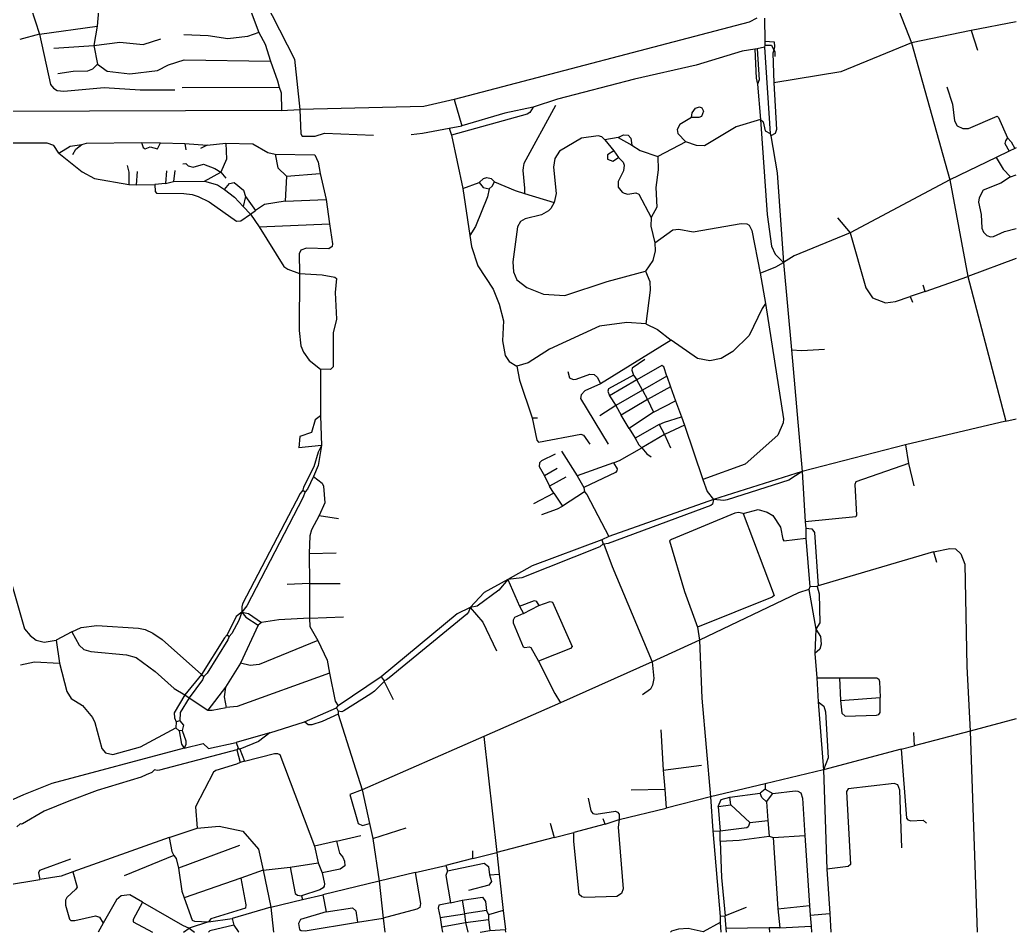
# Model space of a CAD drawing. Header units: inches. Extents: x 13529031 to 13536511, y 3660018 to 3664518.
# Drawn here: x 13533613 to 13536511, y 3660018 to 3662672 of the extents above; entities that cross this region are included whole.
import ezdxf

# ---------------------------------------------------------------- set-up
doc = ezdxf.new("R2010")
doc.units = ezdxf.units.IN
doc.header["$MEASUREMENT"] = 0

msp = doc.modelspace()

# ---------------------------------------------------------------- linework, layer by layer
for points in [[(13534260.6, 3662855.2), (13534411.4, 3662558.1), (13534427.3, 3662412.2)], [(13533609.1, 3662800), (13533644, 3662708.5), (13533669.4, 3662631.3)], [(13534279.8, 3662710.2), (13534307.7, 3662635.8)], [(13533841.6, 3662698.8), (13533837.4, 3662654.1)], [(13535756.2, 3662677.6), (13535734.6, 3662666.2), (13534875.9, 3662441)], [(13535779.2, 3662677.6), (13535779.7, 3662611.1)], [(13536169.5, 3662700.3), (13536206.1, 3662605.8)], [(13533669.4, 3662631.3), (13533837.4, 3662654.1)], [(13533837.4, 3662654.1), (13533827.8, 3662597.7)], [(13536510.7, 3662667.3), (13536379.7, 3662641.6)], [(13533669.4, 3662631.3), (13533612.2, 3662615)], [(13533669.4, 3662631.3), (13533702, 3662484.6), (13533710.1, 3662473.5), (13533720.6, 3662467), (13533740.8, 3662465.2), (13533857.7, 3662475.7), (13533962.9, 3662468.7), (13534063.7, 3662469.1)], [(13533827.8, 3662597.7), (13533903.3, 3662607.9), (13533970.8, 3662601.4), (13534022.7, 3662617.6)], [(13534307.7, 3662635.8), (13534275, 3662623.9), (13534217.5, 3662617.6), (13534160, 3662626.4), (13534089.7, 3662628.6)], [(13534307.7, 3662635.8), (13534325.8, 3662601.5), (13534341.8, 3662552.5)], [(13536379.7, 3662641.6), (13536206.1, 3662605.8)], [(13536379.7, 3662641.6), (13536398.2, 3662584.6)], [(13533711.7, 3662590.6), (13533827.8, 3662597.7)], [(13533827.8, 3662597.7), (13533838.2, 3662544.1)], [(13535751.2, 3662587.6), (13535713.8, 3662581.9), (13535580, 3662541.2), (13535400.3, 3662500.4), (13535176.8, 3662441.4), (13535106.3, 3662418.4)], [(13535757.7, 3662588.6), (13535751.2, 3662587.6)], [(13535751.2, 3662587.6), (13535754.8, 3662503.3), (13535758.7, 3662485.6)], [(13535779.2, 3662593.6), (13535757.7, 3662588.6)], [(13535757.7, 3662588.6), (13535763.2, 3662497.7), (13535758.7, 3662485.6)], [(13535780.2, 3662598.6), (13535779.2, 3662593.6)], [(13535779.2, 3662593.6), (13535795.2, 3662341.6)], [(13535779.7, 3662611.1), (13535780.2, 3662598.6)], [(13535779.7, 3662611.1), (13535807, 3662608.5), (13535808.3, 3662594.1), (13535805.7, 3662584.3)], [(13535780.2, 3662598.6), (13535798.9, 3662598.8), (13535805.7, 3662584.3)], [(13536206.1, 3662605.8), (13536001, 3662521.6), (13535805.9, 3662489.3)], [(13536206.1, 3662605.8), (13536317.7, 3662207.5)], [(13535805.7, 3662584.3), (13535803.3, 3662575.7), (13535805.9, 3662489.3)], [(13535805.7, 3662584.3), (13535809, 3662579.9), (13535809.2, 3662565.6)], [(13533838.2, 3662544.1), (13533824.3, 3662529.1), (13533809.6, 3662523.3), (13533767.3, 3662522.4), (13533722.7, 3662515.6)], [(13533838.2, 3662544.1), (13533866.3, 3662523.1), (13533932, 3662515.6), (13534012.6, 3662525.3), (13534045.2, 3662542), (13534090.3, 3662556.5), (13534341.8, 3662552.5)], [(13534341.8, 3662552.5), (13534362.5, 3662495), (13534366.7, 3662476.5)], [(13534084.7, 3662476.1), (13534366.7, 3662476.5)], [(13534366.7, 3662476.5), (13534372.6, 3662459.8), (13534373.4, 3662408.9)], [(13535758.7, 3662485.6), (13535766.9, 3662382.9)], [(13535805.9, 3662489.3), (13535814.1, 3662353.7), (13535809.9, 3662342.3), (13535797.7, 3662335.6)], [(13536309.2, 3662477.6), (13536326.1, 3662427.6), (13536331.2, 3662378.6), (13536339.7, 3662364.1), (13536356, 3662356), (13536372.5, 3662356.5), (13536455.9, 3662392.3), (13536459.9, 3662388.2), (13536485.8, 3662329)], [(13534875.9, 3662441), (13534787.9, 3662420.3), (13534427.3, 3662412.2)], [(13534875.9, 3662441), (13534898, 3662364.1)], [(13534373.4, 3662408.9), (13534427.3, 3662412.2)], [(13534427.3, 3662412.2), (13534430.4, 3662340.7), (13534434.2, 3662333.9), (13534471.2, 3662333.9), (13534498.4, 3662342.7), (13534641.7, 3662336.6)], [(13535106.3, 3662418.4), (13535096, 3662402.7), (13535088.4, 3662397.7), (13534867.8, 3662337.2)], [(13535106.3, 3662418.4), (13535023.3, 3662401.4), (13534898, 3662364.1)], [(13535171.2, 3662423.6), (13535079, 3662254.9), (13535076.3, 3662243), (13535076.2, 3662234), (13535081.1, 3662182.8), (13535081.1, 3662167.6)], [(13535566.5, 3662388), (13535568.7, 3662402.1), (13535578, 3662415.8), (13535589.5, 3662419.5), (13535597, 3662417), (13535601.8, 3662407.2), (13535595.7, 3662391.8), (13535587.8, 3662388.8), (13535566.5, 3662388)], [(13534373.4, 3662408.9), (13533534.6, 3662406.1), (13533333.7, 3662398), (13533264.1, 3662380.3), (13533230.3, 3662373.3)], [(13535566.5, 3662388), (13535532.5, 3662368.2), (13535525.1, 3662353.6), (13535526.7, 3662342.3), (13535549.6, 3662317.7)], [(13535766.9, 3662382.9), (13535696.8, 3662361.8), (13535604.1, 3662306.4), (13535581, 3662307.1), (13535549.6, 3662317.7)], [(13535766.9, 3662382.9), (13535786.4, 3662106.2), (13535798.9, 3662014.4), (13535809.4, 3661990.5), (13535833.8, 3661966.4)], [(13535766.9, 3662382.9), (13535774.9, 3662375.9), (13535780.8, 3662349.3), (13535795.2, 3662341.6)], [(13534750.7, 3662338.6), (13534784.1, 3662342.7), (13534861, 3662357.8)], [(13534861, 3662357.8), (13534898, 3662364.1)], [(13534861, 3662357.8), (13534867.8, 3662337.2)], [(13534867.8, 3662337.2), (13534901.6, 3662182.3)], [(13535314.2, 3662323.7), (13535305.4, 3662332.5), (13535295.2, 3662334.8), (13535246.8, 3662328.8), (13535182.5, 3662290.5), (13535168.4, 3662269), (13535164.9, 3662244), (13535173.2, 3662167.1), (13535167.2, 3662141.4)], [(13535353.2, 3662330.6), (13535314.2, 3662323.7)], [(13535353.2, 3662330.6), (13535368.9, 3662337.8), (13535381.9, 3662337), (13535390, 3662328), (13535393.3, 3662308)], [(13535353.2, 3662330.6), (13535393.3, 3662308)], [(13535795.2, 3662341.6), (13535797.7, 3662335.6)], [(13535797.7, 3662335.6), (13535815.9, 3662227), (13535833.8, 3661966.4)], [(13536485.8, 3662329), (13536479.6, 3662320.4), (13536478.1, 3662313.2), (13536490.2, 3662290.6)], [(13536485.8, 3662329), (13536496.8, 3662317.4), (13536506.7, 3662298.6)], [(13533725.7, 3662285.1), (13533710.9, 3662306.6), (13533692, 3662314.2), (13533585.3, 3662313.5), (13533307.3, 3662288.3), (13533291.7, 3662281.7), (13533284.5, 3662268.9), (13533284.3, 3662252.2), (13533313.4, 3662147), (13533460.1, 3661479.6), (13533470.4, 3661460.7), (13533522.3, 3661403.7), (13533539.7, 3661375.2), (13533542.1, 3661364.4), (13533535.8, 3661347.6)], [(13533725.7, 3662285.1), (13533759.2, 3662305.5), (13533792.4, 3662310.3)], [(13533766.7, 3662280.6), (13533775, 3662296.4), (13533792.4, 3662310.3)], [(13533792.4, 3662310.3), (13533806.4, 3662313.7), (13533966.3, 3662315.5)], [(13533966.3, 3662315.5), (13534021.3, 3662314.3)], [(13533966.3, 3662315.5), (13533971.3, 3662301.2), (13533976.8, 3662297.1), (13533991.3, 3662303.5), (13534012.8, 3662297), (13534021.3, 3662314.3)], [(13534021.3, 3662314.3), (13534092.2, 3662312.6)], [(13534092.2, 3662312.6), (13534095.7, 3662294.6)], [(13534092.2, 3662312.6), (13534157.4, 3662308.4)], [(13534157.4, 3662308.4), (13534138.2, 3662298.6)], [(13534157.4, 3662308.4), (13534211.3, 3662313.3)], [(13534211.3, 3662313.3), (13534213.4, 3662267.7), (13534197.2, 3662229.1)], [(13534211.3, 3662313.3), (13534290.1, 3662312.3), (13534333.8, 3662286.9), (13534355, 3662282.2)], [(13535314.2, 3662323.7), (13535340.2, 3662291.7)], [(13535393.3, 3662308), (13535417.2, 3662292.6), (13535468.5, 3662275.1)], [(13535549.6, 3662317.7), (13535468.5, 3662275.1)], [(13536506.7, 3662298.6), (13536490.2, 3662290.6)], [(13536510.7, 3662300.5), (13536506.7, 3662298.6)], [(13533725.7, 3662285.1), (13533793.8, 3662230.5), (13533829.2, 3662210.6), (13533929.3, 3662193.2)], [(13534355, 3662282.2), (13534470.4, 3662279.8), (13534480, 3662258.9), (13534486.5, 3662225.5)], [(13534355, 3662282.2), (13534363.1, 3662241.8), (13534387.8, 3662217.8)], [(13535340.2, 3662291.7), (13535322.2, 3662279.9), (13535321.7, 3662267.5), (13535337.2, 3662261), (13535354.3, 3662272.2)], [(13535340.2, 3662291.7), (13535354.3, 3662272.2)], [(13535354.3, 3662272.2), (13535368.1, 3662258.1), (13535370.6, 3662249.9), (13535368.6, 3662233.2), (13535353.1, 3662201.9), (13535353.6, 3662186.1), (13535364.5, 3662171.6), (13535370.3, 3662167.8), (13535380.8, 3662165.8), (13535404.8, 3662169.4), (13535413.7, 3662165.2), (13535449, 3662097.3)], [(13535468.5, 3662275.1), (13535469.6, 3662236), (13535462.7, 3662184.5), (13535465.3, 3662127.1), (13535449, 3662097.3)], [(13536453.2, 3662271.7), (13536317.7, 3662207.5)], [(13536490.2, 3662290.6), (13536453.2, 3662271.7)], [(13536453.2, 3662271.7), (13536473.2, 3662238.1), (13536494.7, 3662215.7)], [(13533924.2, 3662248.6), (13533929.5, 3662229.5), (13533929.3, 3662193.2)], [(13534086.7, 3662253.6), (13534095.4, 3662254.5), (13534102.6, 3662247.8), (13534116.3, 3662244.4), (13534146.6, 3662252.3), (13534179.6, 3662239.9), (13534197.2, 3662229.1)], [(13533954.2, 3662231.6), (13533951.2, 3662192.7)], [(13534038.7, 3662233.6), (13534036.1, 3662196.6)], [(13534063.7, 3662234.6), (13534059.6, 3662202.6)], [(13534150.1, 3662203), (13534197.2, 3662229.1)], [(13534197.2, 3662229.1), (13534211.7, 3662211.6)], [(13534387.8, 3662217.8), (13534384.8, 3662145.1)], [(13534387.8, 3662217.8), (13534486.5, 3662225.5)], [(13534486.5, 3662225.5), (13534503.5, 3662149.7)], [(13534948.7, 3662199.8), (13534960.9, 3662210.7), (13534971.5, 3662214.1), (13534984.1, 3662210.5), (13534993.8, 3662201)], [(13536494.7, 3662215.7), (13536466.6, 3662197.2), (13536414.9, 3662177.4), (13536403.4, 3662155), (13536401.7, 3662142), (13536409.4, 3662106), (13536411.1, 3662066.6), (13536415.7, 3662054.6), (13536426, 3662044.7), (13536436.2, 3662041.6), (13536445.1, 3662042.2), (13536476.6, 3662056.3), (13536510.7, 3662065.7)], [(13536494.7, 3662215.7), (13536510.7, 3662221.5)], [(13533929.3, 3662193.2), (13533951.2, 3662192.7)], [(13533951.2, 3662192.7), (13534005.4, 3662193.7)], [(13534036.1, 3662196.6), (13534005.4, 3662193.7)], [(13534005.4, 3662193.7), (13534005.7, 3662173.4), (13534009.7, 3662168), (13534089.6, 3662167.5), (13534113.5, 3662164.3), (13534131.6, 3662158.5), (13534163.6, 3662143.4), (13534242.4, 3662087), (13534255.7, 3662087.6), (13534283.3, 3662107)], [(13534036.1, 3662196.6), (13534059.6, 3662202.6)], [(13534059.6, 3662202.6), (13534150.1, 3662203)], [(13534150.1, 3662203), (13534187.6, 3662192.4), (13534207.5, 3662179.3)], [(13534207.5, 3662179.3), (13534222.6, 3662196.2), (13534236.1, 3662199.7), (13534263.6, 3662176.7), (13534268.9, 3662158.6)], [(13534901.6, 3662182.3), (13534948.7, 3662199.8)], [(13534901.6, 3662182.3), (13534921.5, 3662045.4)], [(13534978.2, 3662180.9), (13534972.9, 3662157.7), (13534938.1, 3662071.2), (13534921.5, 3662045.4)], [(13534948.7, 3662199.8), (13534960.3, 3662184.4), (13534978.2, 3662180.9)], [(13534978.2, 3662180.9), (13534986.5, 3662188.3), (13534993.8, 3662201)], [(13534993.8, 3662201), (13535053.2, 3662175.6), (13535081.1, 3662167.6)], [(13536317.7, 3662207.5), (13536028.5, 3662053.3)], [(13536317.7, 3662207.5), (13536370.2, 3661925.6)], [(13534207.5, 3662179.3), (13534237.1, 3662156.4), (13534262.2, 3662129.7)], [(13534268.9, 3662158.6), (13534262.2, 3662129.7)], [(13534268.9, 3662158.6), (13534298.5, 3662118)], [(13535081.1, 3662167.6), (13535167.2, 3662141.4)], [(13534262.2, 3662129.7), (13534283.3, 3662107)], [(13534384.8, 3662145.1), (13534324.4, 3662134.9), (13534298.5, 3662118)], [(13534384.8, 3662145.1), (13534503.5, 3662149.7)], [(13534503.5, 3662149.7), (13534513.2, 3662078.6)], [(13535167.2, 3662141.4), (13535157.1, 3662123.6), (13535150.2, 3662116.5), (13535129.7, 3662105.1), (13535082.2, 3662093.9), (13535069, 3662085.9), (13535060.2, 3662070.6), (13535046.8, 3661968.1), (13535048.4, 3661939.6), (13535058, 3661916.4), (13535087.7, 3661893.3), (13535135.7, 3661874.1), (13535198.1, 3661870), (13535321.1, 3661911.2), (13535432.9, 3661941.4)], [(13534283.3, 3662107), (13534298.5, 3662118)], [(13534283.3, 3662107), (13534308.7, 3662070.2)], [(13535449, 3662097.3), (13535448.1, 3662072.3), (13535460.1, 3662023.6)], [(13535991.2, 3662096.6), (13536028.5, 3662053.3)], [(13534308.7, 3662070.2), (13534513.2, 3662078.6)], [(13534308.7, 3662070.2), (13534380.8, 3661955.2), (13534392.3, 3661947.4), (13534425.7, 3661934.5)], [(13534513.2, 3662078.6), (13534522.1, 3662020.8), (13534520.8, 3662012.9), (13534510.9, 3662006.1), (13534446.2, 3662008.6), (13534430.3, 3662002.8), (13534424.6, 3661992.1), (13534425.7, 3661934.5)], [(13535460.1, 3662023.6), (13535512.4, 3662062), (13535529.6, 3662063.8), (13535571, 3662055.8), (13535711.4, 3662080.1), (13535727.2, 3662078.7), (13535734.1, 3662075), (13535742.4, 3662060), (13535766.4, 3661935.8)], [(13534921.5, 3662045.4), (13534926.9, 3662013.2), (13534945.3, 3661956.6), (13534989.8, 3661888.5), (13535006.8, 3661845.2), (13535019.9, 3661796.7), (13535016.4, 3661738.2), (13535024.3, 3661696.2), (13535036.5, 3661678), (13535058.4, 3661664.9)], [(13536028.5, 3662053.3), (13535865.1, 3661985.9), (13535833.8, 3661966.4)], [(13536028.5, 3662053.3), (13536074, 3661893.1), (13536092.6, 3661863.8), (13536130.7, 3661848.9), (13536159.7, 3661853.1), (13536202.2, 3661868)], [(13535460.1, 3662023.6), (13535460.4, 3662000.2), (13535454, 3661972.7), (13535432.9, 3661941.4)], [(13536510.7, 3661978.1), (13536370.2, 3661925.6)], [(13535766.4, 3661935.8), (13535812.2, 3661953.8), (13535833.8, 3661966.4)], [(13535833.8, 3661966.4), (13535857.6, 3661712.2)], [(13534425.7, 3661934.5), (13534424.7, 3661768.3), (13534429.6, 3661724.4), (13534437.6, 3661705.8), (13534454.5, 3661682.3), (13534486.7, 3661656.3)], [(13534425.7, 3661934.5), (13534492.2, 3661930.4), (13534529.1, 3661923.6), (13534533.7, 3661919.8), (13534529.7, 3661879.6), (13534533.7, 3661801.8), (13534523.8, 3661762.2), (13534524, 3661662.8), (13534515.9, 3661654.8), (13534486.7, 3661656.3)], [(13535432.9, 3661941.4), (13535445.1, 3661911.6), (13535446.7, 3661885.8), (13535433.4, 3661788.4)], [(13535766.4, 3661935.8), (13535782.1, 3661847.2)], [(13536246.4, 3661882.3), (13536370.2, 3661925.6)], [(13536370.2, 3661925.6), (13536480.6, 3661504.6)], [(13536246.4, 3661882.3), (13536240.7, 3661900.6)], [(13536246.4, 3661882.3), (13536202.2, 3661868)], [(13536202.2, 3661868), (13536209.7, 3661850.6)], [(13535782.1, 3661847.2), (13535772, 3661832.7), (13535734.3, 3661754.5), (13535687, 3661707.7), (13535652.7, 3661687.2), (13535619.4, 3661680.1), (13535583.9, 3661687.1), (13535507.4, 3661740.1)], [(13535782.1, 3661847.2), (13535834, 3661511.5), (13535832.9, 3661500), (13535817.6, 3661464.1), (13535722.3, 3661380), (13535599.2, 3661335.1)], [(13535433.4, 3661788.4), (13535378.7, 3661791.9), (13535298.8, 3661780.8), (13535153.2, 3661714.1), (13535091.5, 3661674.4), (13535058.4, 3661664.9)], [(13535433.4, 3661788.4), (13535467.6, 3661771.7), (13535507.4, 3661740.1)], [(13535507.4, 3661740.1), (13535301.6, 3661613.2)], [(13535857.6, 3661712.2), (13535887, 3661710.8), (13535953.7, 3661714.6)], [(13535857.6, 3661712.2), (13535888.1, 3661358.1)], [(13535058.4, 3661664.9), (13535066.4, 3661623.7), (13535103.1, 3661514.2)], [(13535430.7, 3661684.6), (13535394.2, 3661658.8), (13535393.1, 3661653.5), (13535397.7, 3661638.6)], [(13535494.3, 3661635.9), (13535485.7, 3661663), (13535480.4, 3661666.3), (13535407.2, 3661624.6)], [(13534486.7, 3661656.3), (13534487.4, 3661520)], [(13535206.7, 3661649.6), (13535212, 3661630.6), (13535222, 3661625.9), (13535231.1, 3661626.7), (13535270.7, 3661641.9), (13535283.1, 3661640.5), (13535293.2, 3661632.1), (13535301.6, 3661613.2)], [(13535397.7, 3661638.6), (13535325.4, 3661598.4), (13535323, 3661591.9), (13535327.8, 3661578.8)], [(13535397.7, 3661638.6), (13535407.2, 3661624.6)], [(13535494.3, 3661635.9), (13535423.5, 3661594.9)], [(13535494.3, 3661635.9), (13535505.5, 3661604.6)], [(13535301.6, 3661613.2), (13535256.1, 3661592.8), (13535245.5, 3661581.5), (13535243.8, 3661570.9), (13535323.7, 3661438.1)], [(13535407.2, 3661624.6), (13535327.8, 3661578.8)], [(13535423.5, 3661594.9), (13535407.2, 3661624.6)], [(13535505.5, 3661604.6), (13535438, 3661567.5)], [(13535505.5, 3661604.6), (13535520.2, 3661563.7)], [(13535327.8, 3661578.8), (13535346.3, 3661550.6)], [(13535423.5, 3661594.9), (13535346.3, 3661550.6)], [(13535423.5, 3661594.9), (13535438, 3661567.5)], [(13535346.3, 3661550.6), (13535299.7, 3661520.1)], [(13535346.3, 3661550.6), (13535361.9, 3661522.7)], [(13535438, 3661567.5), (13535361.9, 3661522.7)], [(13535438, 3661567.5), (13535455.5, 3661530.8)], [(13535455.5, 3661530.8), (13535520.2, 3661563.7)], [(13535520.2, 3661563.7), (13535537.5, 3661517.2)], [(13534487.4, 3661520), (13534471.8, 3661509), (13534461.2, 3661471.7), (13534426.7, 3661460.3), (13534424.5, 3661427.2)], [(13534487.4, 3661520), (13534490, 3661433.8)], [(13535103.1, 3661514.2), (13535118.7, 3661514.1)], [(13535103.1, 3661514.2), (13535116.6, 3661449.6), (13535121.8, 3661443.5), (13535244.5, 3661467.3), (13535252.7, 3661463.6), (13535270.7, 3661438.1)], [(13535384.7, 3661483.3), (13535361.9, 3661522.7)], [(13535455.5, 3661530.8), (13535384.7, 3661483.3)], [(13535472.6, 3661495), (13535487.7, 3661502), (13535537.5, 3661517.2)], [(13535537.5, 3661517.2), (13535546.3, 3661493.6)], [(13535472.6, 3661495), (13535402.7, 3661455.3)], [(13535472.6, 3661495), (13535487.7, 3661465.8)], [(13535546.3, 3661493.6), (13535487.7, 3661465.8)], [(13535546.3, 3661493.6), (13535599.2, 3661335.1)], [(13536480.6, 3661504.6), (13536188.6, 3661435.7)], [(13536480.6, 3661504.6), (13536510.7, 3661511.7)], [(13535384.7, 3661483.3), (13535402.7, 3661455.3)], [(13535487.7, 3661465.8), (13535422.3, 3661427.4)], [(13535487.7, 3661465.8), (13535505.2, 3661427.6)], [(13534490, 3661433.8), (13534424.5, 3661427.2)], [(13534490, 3661433.8), (13534479.9, 3661414.7), (13534467.9, 3661372.2), (13534437.9, 3661313.1), (13534435.7, 3661304.1)], [(13534490, 3661433.8), (13534480.5, 3661375.5), (13534466.7, 3661343.5)], [(13535339.8, 3661383.1), (13535356.7, 3661390.2), (13535422.3, 3661427.4)], [(13535402.7, 3661455.3), (13535413.4, 3661435.7), (13535422.3, 3661427.4)], [(13535422.3, 3661427.4), (13535436.6, 3661409.6), (13535448.7, 3661401.1)], [(13536188.6, 3661435.7), (13535888.1, 3661358.1)], [(13536188.6, 3661435.7), (13536197.9, 3661381.5)], [(13535169.7, 3661409.1), (13535130.3, 3661389.5), (13535124.6, 3661383.2), (13535123.7, 3661373.1), (13535138.9, 3661346)], [(13535188.7, 3661417.6), (13535233.7, 3661346.1)], [(13535339.8, 3661383.1), (13535233.7, 3661346.1)], [(13535339.8, 3661383.1), (13535350, 3661366.1), (13535349.6, 3661360.5), (13535345.6, 3661355.3), (13535253.2, 3661311.6)], [(13536197.9, 3661381.5), (13536044.6, 3661328.7), (13536042, 3661320.6), (13536046.6, 3661230.9), (13536044.3, 3661226.5), (13535897.2, 3661211.6)], [(13536197.9, 3661381.5), (13536213.7, 3661316.6)], [(13534466.7, 3661343.5), (13534449, 3661307.2), (13534442.2, 3661299.1)], [(13534466.7, 3661343.5), (13534492.1, 3661324.5), (13534496.2, 3661315.8), (13534499.5, 3661267.2), (13534483.6, 3661230.6)], [(13535175.2, 3661366.6), (13535138.9, 3661346)], [(13535138.9, 3661346), (13535153.6, 3661316.1)], [(13535201.2, 3661341.6), (13535153.6, 3661316.1)], [(13535233.7, 3661346.1), (13535253.2, 3661311.6)], [(13535888.1, 3661358.1), (13535630.1, 3661276.8)], [(13535888.1, 3661358.1), (13535849.3, 3661332.6), (13535670.6, 3661275.9), (13535660.4, 3661274), (13535630.1, 3661276.8)], [(13535888.1, 3661358.1), (13535897.2, 3661211.6)], [(13535166.4, 3661295.5), (13535153.6, 3661316.1)], [(13535253.2, 3661311.6), (13535255.2, 3661299.1)], [(13535599.2, 3661335.1), (13535611.8, 3661299.8), (13535630.1, 3661276.8)], [(13534435.7, 3661304.1), (13534427.9, 3661294), (13534260.6, 3660973), (13534258, 3660964.9), (13534258.7, 3660949)], [(13534442.2, 3661299.1), (13534436, 3661281.7), (13534273, 3660967.7), (13534258.7, 3660949)], [(13534435.7, 3661304.1), (13534442.2, 3661299.1)], [(13535166.4, 3661295.5), (13535106.7, 3661264.6)], [(13535166.4, 3661295.5), (13535191, 3661257.6)], [(13535255.2, 3661299.1), (13535191, 3661257.6)], [(13535255.2, 3661299.1), (13535261.9, 3661291.6), (13535325.7, 3661169.6)], [(13535130.7, 3661233.1), (13535177.1, 3661249.6), (13535191, 3661257.6)], [(13535630.1, 3661276.8), (13535627.9, 3661263.3), (13535623, 3661259.1), (13535324.2, 3661148.7), (13535311.7, 3661146.6)], [(13535630.1, 3661276.8), (13535325.7, 3661169.6)], [(13534483.6, 3661230.6), (13534461.2, 3661188.1), (13534455.8, 3661171.1), (13534454, 3661119.7)], [(13534483.6, 3661230.6), (13534539.7, 3661221.6)], [(13535716.9, 3661236.5), (13535702.9, 3661238.7), (13535692.7, 3661236.9), (13535508.1, 3661160.7), (13535502.6, 3661156.4), (13535545.8, 3661009.2), (13535583.7, 3660904.9)], [(13535716.9, 3661236.5), (13535806.9, 3660997.4), (13535800.8, 3660992.8), (13535583.7, 3660904.9)], [(13535716.9, 3661236.5), (13535760.4, 3661247.3), (13535786.6, 3661240.1), (13535803.2, 3661230.1), (13535825.7, 3661196.5), (13535832, 3661161.3), (13535835.5, 3661157), (13535899.2, 3661164.6)], [(13535897.2, 3661211.6), (13535899.2, 3661193.6)], [(13535325.7, 3661169.6), (13535305.2, 3661159.1)], [(13535899.2, 3661193.6), (13535899.2, 3661164.6)], [(13535899.2, 3661193.6), (13535916.8, 3661191.1), (13535924.6, 3661181), (13535934.7, 3661025.6)], [(13535305.2, 3661159.1), (13535102.7, 3661084.1), (13535032.3, 3661044.2)], [(13535309.7, 3661148.1), (13535299.7, 3661139.5), (13535072.6, 3661048.9), (13535032.3, 3661044.2)], [(13535305.2, 3661159.1), (13535309.7, 3661148.1)], [(13535309.7, 3661148.1), (13535311.7, 3661146.6)], [(13535311.7, 3661146.6), (13535335.4, 3661081.7), (13535452.3, 3660804.7)], [(13535899.2, 3661164.6), (13535911.2, 3661023.1)], [(13533578.2, 3661131.5), (13533575.9, 3661092.2), (13533586.9, 3661036.2), (13533626.2, 3660900.1), (13533642.3, 3660880.8), (13533659.5, 3660867.7), (13533683.4, 3660861.8), (13533717.8, 3660867.6)], [(13534454, 3661119.7), (13534532.7, 3661121.6)], [(13534454, 3661119.7), (13534455.3, 3661032.2)], [(13536270.1, 3661124.4), (13535934.7, 3661025.6)], [(13536270.1, 3661124.4), (13536317.7, 3661134.7), (13536334.3, 3661133.3), (13536350.1, 3661118.9), (13536361.8, 3661088.9), (13536367.3, 3660791.1), (13536377.3, 3660603)], [(13536270.1, 3661124.4), (13536279.2, 3661094.6)], [(13534455.3, 3661032.2), (13534389.7, 3661029.6)], [(13534455.3, 3661032.2), (13534455.2, 3660931.2)], [(13534455.3, 3661032.2), (13534544.7, 3661032.6)], [(13535032.3, 3661044.2), (13535006.1, 3661013.3), (13534942.7, 3660966.6), (13534923, 3660962.7)], [(13535032.3, 3661044.2), (13534963.5, 3661005.7), (13534923, 3660962.7)], [(13535032.3, 3661044.2), (13535065.7, 3660966.7)], [(13535911.2, 3661023.1), (13535907.7, 3661015.1)], [(13535932.2, 3661024.1), (13535911.2, 3661023.1)], [(13535932.2, 3661024.1), (13535937.5, 3661002.4), (13535940.2, 3660918.3), (13535928.3, 3660899.7)], [(13535934.7, 3661025.6), (13535932.2, 3661024.1)], [(13535907.7, 3661015.1), (13535877.4, 3661005.3), (13535589.9, 3660867.5)], [(13535907.7, 3661015.1), (13535928.3, 3660899.7)], [(13535065.7, 3660966.7), (13535110.1, 3660983.3), (13535114.5, 3660981.3), (13535122.4, 3660968.5)], [(13535065.7, 3660966.7), (13535077.7, 3660945.5)], [(13535077.7, 3660945.5), (13535122.4, 3660968.5)], [(13535122.4, 3660968.5), (13535155.5, 3660980.2), (13535161.7, 3660978.3), (13535219.5, 3660848.9), (13535214.7, 3660843.4), (13535121.8, 3660806.4)], [(13534258.7, 3660949), (13534242, 3660936.6), (13534215.7, 3660882.6)], [(13534258.7, 3660949), (13534249.9, 3660924.7), (13534229.1, 3660887.1), (13534221.7, 3660878.6)], [(13534258.7, 3660949), (13534270.2, 3660934), (13534305.7, 3660911.1)], [(13534258.7, 3660949), (13534277.7, 3660945.2), (13534315.2, 3660919.1)], [(13534455.2, 3660931.2), (13534553.7, 3660935.6)], [(13534923, 3660962.7), (13534884.7, 3660943.8), (13534663.7, 3660761.1)], [(13534923, 3660962.7), (13534917.8, 3660948.8), (13534913.2, 3660943.3), (13534687.2, 3660757.5), (13534679.6, 3660752), (13534672.2, 3660749.6)], [(13534923, 3660962.7), (13534959, 3660920.1), (13534999.5, 3660836.4)], [(13535077.7, 3660945.5), (13535052, 3660933.3), (13535048, 3660925.4), (13535048, 3660918.2), (13535077.2, 3660848.3), (13535081.8, 3660845.7), (13535094.1, 3660847.8), (13535098.9, 3660846.2), (13535121.8, 3660806.4)], [(13533763.7, 3660892.1), (13533791.3, 3660904.2), (13533836.9, 3660910.6), (13533957.2, 3660902.5), (13533977.2, 3660898.2), (13533999.1, 3660888), (13534026.7, 3660869.4), (13534140.7, 3660767.6)], [(13534305.7, 3660911.1), (13534254.3, 3660800.3)], [(13534315.2, 3660919.1), (13534305.7, 3660911.1)], [(13534455.2, 3660931.2), (13534366.3, 3660926.4), (13534315.2, 3660919.1)], [(13534455.2, 3660931.2), (13534455.7, 3660907.3), (13534479.1, 3660866.9)], [(13533763.7, 3660892.1), (13533717.8, 3660867.6)], [(13533763.7, 3660892.1), (13533784.7, 3660853.1), (13533798.8, 3660840.5), (13533819.3, 3660834.4), (13533922.3, 3660824.5), (13533950.5, 3660817.2), (13534005.8, 3660776.4), (13534061.2, 3660727), (13534092.7, 3660708.6)], [(13534215.7, 3660882.6), (13534208.2, 3660874.6), (13534140.7, 3660767.6)], [(13534221.7, 3660878.6), (13534217.7, 3660868.1), (13534157, 3660771.7), (13534147.7, 3660761.6)], [(13534215.7, 3660882.6), (13534221.7, 3660878.6)], [(13535583.7, 3660904.9), (13535589.9, 3660867.5)], [(13535928.3, 3660899.7), (13535925.2, 3660829.1)], [(13535928.3, 3660899.7), (13535941.6, 3660878.5), (13535943.9, 3660855.4), (13535939.6, 3660841.1), (13535925.2, 3660829.1)], [(13533717.8, 3660867.6), (13533727.4, 3660800.8)], [(13534479.1, 3660866.9), (13534308.6, 3660796.4), (13534282.1, 3660793.8), (13534254.3, 3660800.3)], [(13534479.1, 3660866.9), (13534506.8, 3660809), (13534513.8, 3660771)], [(13535589.9, 3660867.5), (13535452.3, 3660804.7)], [(13535589.9, 3660867.5), (13535596.5, 3660698.3), (13535621.8, 3660411.3)], [(13535925.2, 3660829.1), (13535930.7, 3660758.1)], [(13533614.7, 3660795.6), (13533655, 3660804.5), (13533727.4, 3660800.8)], [(13533727.4, 3660800.8), (13533749.3, 3660717.7), (13533762, 3660697.4), (13533794.9, 3660677.8), (13533824.1, 3660642.1), (13533830.9, 3660627.5), (13533850.8, 3660552.4), (13533861.3, 3660539.4), (13533882.7, 3660535.1), (13533963.1, 3660557.3), (13534066.2, 3660612.6)], [(13534254.3, 3660800.3), (13534210.7, 3660730.3)], [(13535121.8, 3660806.4), (13535168.4, 3660712.2), (13535185.4, 3660685.4)], [(13535452.3, 3660804.7), (13535185.4, 3660685.4)], [(13535452.3, 3660804.7), (13535456.5, 3660756), (13535453, 3660736.7), (13535447.1, 3660725), (13535423.7, 3660708.6)], [(13534140.7, 3660767.6), (13534092.7, 3660708.6)], [(13534147.7, 3660761.6), (13534143.5, 3660752), (13534104.7, 3660699.6)], [(13534140.7, 3660767.6), (13534147.7, 3660761.6)], [(13534513.8, 3660771), (13534244.7, 3660674.1), (13534212.9, 3660671.8)], [(13534513.8, 3660771), (13534530.2, 3660689.8), (13534538.7, 3660676.1)], [(13534663.7, 3660761.1), (13534538.7, 3660676.1)], [(13534663.7, 3660761.1), (13534672.2, 3660749.6)], [(13534672.7, 3660747.6), (13534644.2, 3660718.7), (13534633.6, 3660711.3), (13534555.3, 3660661.6), (13534548.8, 3660659.3), (13534538.2, 3660660.6)], [(13534672.2, 3660749.6), (13534672.7, 3660747.6)], [(13534672.7, 3660747.6), (13534698.7, 3660694.6)], [(13535930.7, 3660758.1), (13535996.7, 3660758.3)], [(13535930.7, 3660758.1), (13535934.7, 3660688.1)], [(13535996.7, 3660758.3), (13536105.7, 3660758.2), (13536111.5, 3660753.5), (13536113.3, 3660747.6), (13536115.1, 3660700.2)], [(13535996.7, 3660758.3), (13535999.5, 3660691.5)], [(13534092.7, 3660708.6), (13534061.5, 3660656.1), (13534062.2, 3660641.2), (13534067.7, 3660629.6)], [(13534092.7, 3660708.6), (13534104.7, 3660699.6)], [(13534210.7, 3660730.3), (13534159.6, 3660663.7)], [(13534210.7, 3660730.3), (13534206.4, 3660702.7), (13534212.9, 3660671.8)], [(13534104.7, 3660699.6), (13534078.5, 3660656.5), (13534077.7, 3660632.6)], [(13534104.7, 3660699.6), (13534159.6, 3660663.7)], [(13534533.2, 3660670.1), (13534538.7, 3660676.1)], [(13535185.4, 3660685.4), (13534962, 3660587)], [(13535934.7, 3660688.1), (13535950.6, 3660490.5)], [(13535934.7, 3660688.1), (13535951.3, 3660675.7), (13535956.2, 3660659.1), (13535963.7, 3660524.9), (13535950.6, 3660490.5)], [(13535999.5, 3660691.5), (13536115.1, 3660700.2)], [(13535999.5, 3660691.5), (13536003.6, 3660654.9), (13536013.2, 3660646.7), (13536104.6, 3660649.6), (13536111.5, 3660651.5), (13536115.1, 3660656.7), (13536115.1, 3660700.2)], [(13534159.6, 3660663.7), (13534172, 3660663.5), (13534212.9, 3660671.8)], [(13534440.2, 3660629.6), (13534533.2, 3660670.1)], [(13534538.7, 3660652.1), (13534492.1, 3660631.2), (13534461.7, 3660621.2), (13534450.9, 3660621.5), (13534440.2, 3660629.6)], [(13534533.2, 3660670.1), (13534538.2, 3660660.6)], [(13534538.2, 3660660.6), (13534538.7, 3660652.1)], [(13534538.7, 3660652.1), (13534608.8, 3660431.6)], [(13534067.7, 3660629.6), (13534066.2, 3660612.6)], [(13534077.7, 3660632.6), (13534067.7, 3660629.6)], [(13534077.7, 3660632.6), (13534088.9, 3660620), (13534084.7, 3660604.6)], [(13534340.1, 3660598.1), (13534440.2, 3660629.6)], [(13536510.8, 3660638.4), (13536377.3, 3660603)], [(13534066.2, 3660612.6), (13534076.2, 3660603.6)], [(13534084.7, 3660604.6), (13534076.2, 3660603.6)], [(13534076.2, 3660603.6), (13534082.4, 3660565.1), (13534090.8, 3660553.6)], [(13534084.7, 3660604.6), (13534095.6, 3660574.6), (13534095.7, 3660564.1), (13534090.8, 3660553.6)], [(13534340.1, 3660598.1), (13534242.2, 3660570.1)], [(13534340.1, 3660598.1), (13534307.2, 3660572.6), (13534252.7, 3660550.6)], [(13534962, 3660587), (13534608.8, 3660431.6)], [(13534962, 3660587), (13534999.9, 3660250)], [(13535477.2, 3660606.6), (13535483.8, 3660489.4)], [(13536212.7, 3660598.6), (13536213.9, 3660559.6)], [(13536377.3, 3660603), (13536213.9, 3660559.6)], [(13536377.3, 3660603), (13536397.6, 3660018)], [(13534090.8, 3660553.6), (13534146, 3660566.3), (13534161.2, 3660552.1)], [(13534161.2, 3660552.1), (13534242.2, 3660570.1)], [(13534242.2, 3660570.1), (13534247.2, 3660553.1)], [(13536176, 3660550.1), (13536213.9, 3660559.6)], [(13534090.8, 3660553.6), (13533705.1, 3660450.7), (13533622.6, 3660417)], [(13534243.7, 3660548.1), (13534019.1, 3660489.2), (13534011.9, 3660488.3), (13534004.2, 3660490.6)], [(13534247.2, 3660553.1), (13534243.7, 3660548.1)], [(13534243.7, 3660548.1), (13534253.7, 3660511.6)], [(13534247.2, 3660553.1), (13534252.7, 3660550.6)], [(13534252.7, 3660550.6), (13534266.2, 3660515.1)], [(13534266.2, 3660515.1), (13534353.7, 3660538.1), (13534362.3, 3660538.1), (13534368.5, 3660534.5), (13534469.8, 3660267.6)], [(13536176, 3660550.1), (13535950.6, 3660490.5)], [(13536176, 3660550.1), (13536192.3, 3660349.1), (13536196.2, 3660344.5), (13536204.1, 3660341.7), (13536240.5, 3660343.3), (13536249.7, 3660334.6)], [(13534253.7, 3660511.6), (13534243.1, 3660506.3), (13534182.8, 3660488), (13534176.2, 3660483.1), (13534123.4, 3660382.1), (13534127.9, 3660320.1)], [(13534266.2, 3660515.1), (13534253.7, 3660511.6)], [(13535483.8, 3660489.4), (13535595.7, 3660503.6)], [(13533980.3, 3660475.9), (13533965.5, 3660468.4), (13533837.8, 3660429.8), (13533755.1, 3660399), (13533682.8, 3660369.9), (13533620.5, 3660333.1), (13533617.1, 3660332), (13533613.2, 3660332.6)], [(13534004.2, 3660490.6), (13533996.9, 3660482.1), (13533980.3, 3660475.9)], [(13535483.8, 3660489.4), (13535489, 3660433.7)], [(13535950.6, 3660490.5), (13535780.7, 3660449.6)], [(13535950.6, 3660490.5), (13535960.5, 3660201.1)], [(13535780.7, 3660449.6), (13535621.8, 3660411.3)], [(13535780.7, 3660449.6), (13535781.2, 3660433.6)], [(13536178.7, 3660263.6), (13536172.2, 3660431.1), (13536166.4, 3660446.2), (13536156.1, 3660450.1), (13536021.9, 3660434.5), (13536017.6, 3660427.1), (13536029.5, 3660214.5), (13536022.1, 3660208.7), (13535960.5, 3660201.1)], [(13533622.6, 3660417), (13533534.2, 3660377.6)], [(13534608.8, 3660431.6), (13534572.8, 3660417.9)], [(13534572.8, 3660417.9), (13534596.5, 3660333.9), (13534609.3, 3660328.6), (13534630.1, 3660334)], [(13534608.8, 3660431.6), (13534630.1, 3660334)], [(13535390.7, 3660431.6), (13535489, 3660433.7)], [(13535489, 3660433.7), (13535492.7, 3660378.3)], [(13535678.3, 3660410.4), (13535766.7, 3660422.6)], [(13535781.2, 3660433.6), (13535766.7, 3660422.6)], [(13535784.8, 3660396.6), (13535771, 3660409.6), (13535766.7, 3660422.6)], [(13535781.2, 3660433.6), (13535803.5, 3660420.9)], [(13535784.8, 3660396.6), (13535803.5, 3660420.9)], [(13535803.5, 3660420.9), (13535867.8, 3660428.7), (13535876.2, 3660427.7), (13535884.1, 3660422.9), (13535889.5, 3660408.1), (13535896.1, 3660298.8)], [(13535265.7, 3660407.6), (13535273.7, 3660370.5), (13535279, 3660362.9), (13535289.3, 3660360.8), (13535345, 3660370.2), (13535351.5, 3660366.9), (13535355.7, 3660361.2), (13535355.8, 3660345.4)], [(13535621.8, 3660411.3), (13535492.7, 3660378.3)], [(13535621.8, 3660411.3), (13535628.2, 3660312.5)], [(13535644.3, 3660383.1), (13535652.5, 3660404.2), (13535678.3, 3660410.4)], [(13535644.3, 3660383.1), (13535681, 3660388.7)], [(13535681, 3660388.7), (13535678.3, 3660410.4)], [(13535681, 3660388.7), (13535736.2, 3660337)], [(13535784.8, 3660396.6), (13535788.7, 3660342.6)], [(13535355.8, 3660345.4), (13535492.7, 3660378.3)], [(13535644.3, 3660383.1), (13535649.8, 3660312.1)], [(13533613.2, 3660332.6), (13533603.7, 3660324.6)], [(13534127.9, 3660320.1), (13534192.6, 3660326.5), (13534261.3, 3660311.2), (13534307.1, 3660259.4), (13534320.3, 3660198.1)], [(13534630.1, 3660334), (13534639, 3660290.4)], [(13535155.2, 3660334.6), (13535167.3, 3660293.2)], [(13535355.8, 3660345.4), (13535352.7, 3660322.8), (13535367.9, 3660143.9), (13535363.2, 3660129.9), (13535349.6, 3660121.3), (13535254.7, 3660118.6), (13535247.8, 3660120.5), (13535239.6, 3660127.8), (13535223.9, 3660281.3), (13535223.8, 3660308.1)], [(13535314.9, 3660332.3), (13535223.8, 3660308.1)], [(13535314.9, 3660332.3), (13535309.2, 3660347.6)], [(13535314.9, 3660332.3), (13535355.8, 3660345.4)], [(13535736.2, 3660337), (13535731.5, 3660324.2), (13535727.5, 3660321.2), (13535649.8, 3660312.1)], [(13535736.2, 3660337), (13535788.7, 3660342.6)], [(13535788.7, 3660342.6), (13535792.7, 3660296.6)], [(13534046.8, 3660293.2), (13534127.9, 3660320.1)], [(13534533.4, 3660282.4), (13534604.7, 3660298.6)], [(13534639, 3660290.4), (13534736.2, 3660321.6)], [(13535167.3, 3660293.2), (13535223.8, 3660308.1)], [(13535628.2, 3660312.5), (13535650.2, 3660063.1)], [(13535628.2, 3660312.5), (13535649.8, 3660312.1)], [(13535649.6, 3660282.5), (13535649.8, 3660312.1)], [(13535649.6, 3660282.5), (13535705.6, 3660285.9), (13535792.7, 3660296.6)], [(13535792.7, 3660296.6), (13535804.2, 3660293.1)], [(13535804.2, 3660293.1), (13535896.1, 3660298.8)], [(13535896.1, 3660298.8), (13535910.1, 3660095.7)], [(13534046.8, 3660293.2), (13533766.3, 3660193.4)], [(13534046.8, 3660293.2), (13534054.7, 3660252.1), (13534060.2, 3660241.2)], [(13534251.7, 3660270.1), (13534074.5, 3660203.9)], [(13534533.4, 3660282.4), (13534469.8, 3660267.6)], [(13534469.8, 3660267.6), (13534479.9, 3660219.2)], [(13534533.4, 3660282.4), (13534542.8, 3660247.3), (13534552.1, 3660235.6), (13534556.6, 3660224.1), (13534557.5, 3660211.2), (13534544, 3660201), (13534491.9, 3660190.1)], [(13534639, 3660290.4), (13534658, 3660166.1)], [(13535167.3, 3660293.2), (13534999.9, 3660250)], [(13535649.6, 3660282.5), (13535653.8, 3660177.2), (13535664.2, 3660065.6)], [(13535804.2, 3660293.1), (13535817.6, 3660085.4)], [(13534060.2, 3660241.2), (13533915.7, 3660182.1)], [(13534060.2, 3660241.2), (13534066.9, 3660232.5), (13534074.5, 3660203.9)], [(13534930.7, 3660232.5), (13534930.7, 3660254.6)], [(13534930.7, 3660232.5), (13534999.9, 3660250)], [(13534999.9, 3660250), (13535007.1, 3660186.2)], [(13533759.7, 3660230.1), (13533669.4, 3660197.1), (13533666.7, 3660190), (13533670.7, 3660170.6)], [(13534398.7, 3660206.8), (13534479.9, 3660219.2)], [(13534479.9, 3660219.2), (13534491.9, 3660190.1)], [(13534762.6, 3660191.3), (13534851.7, 3660212.1)], [(13534930.7, 3660232.5), (13534851.7, 3660212.1)], [(13534851.7, 3660212.1), (13534856.2, 3660196.6)], [(13534856.2, 3660196.6), (13534963.1, 3660218.3), (13534976.3, 3660208.4), (13534979.2, 3660184.9)], [(13533766.3, 3660193.4), (13533732.5, 3660180.6), (13533670.7, 3660170.6)], [(13533766.3, 3660193.4), (13533778.8, 3660148.3), (13533775.8, 3660142.7), (13533748.9, 3660118.9), (13533745, 3660110.9), (13533745.2, 3660096.1), (13533756.5, 3660055.4), (13533761.1, 3660051.8), (13533772.2, 3660051.3), (13533832.3, 3660065.4), (13533843.9, 3660060.9), (13533855.3, 3660044)], [(13534074.5, 3660203.9), (13534083.9, 3660137.2), (13534090.5, 3660117.2)], [(13534320.3, 3660198.1), (13534254.9, 3660174.4)], [(13534320.3, 3660198.1), (13534398.7, 3660206.8)], [(13534320.3, 3660198.1), (13534342.7, 3660090.6)], [(13534398.7, 3660206.8), (13534413.1, 3660130.7), (13534420.2, 3660125.1), (13534432.2, 3660123.6)], [(13534491.9, 3660190.1), (13534498.5, 3660158.4), (13534498.2, 3660151.8), (13534495.3, 3660147), (13534485.1, 3660140.8), (13534432.2, 3660123.6)], [(13534762.6, 3660191.3), (13534658, 3660166.1)], [(13534762.6, 3660191.3), (13534778.5, 3660101), (13534776.4, 3660089.8), (13534767.6, 3660084.2), (13534669.7, 3660058.6)], [(13534856.2, 3660196.6), (13534852, 3660183.1), (13534865.6, 3660103)], [(13534979.2, 3660184.9), (13534984.3, 3660165.2), (13534977, 3660154.5), (13534917.7, 3660138.6)], [(13534979.2, 3660184.9), (13535007.1, 3660186.2)], [(13535007.1, 3660186.2), (13535018.6, 3660080.8)], [(13535960.5, 3660201.1), (13535969, 3660072)], [(13533571.1, 3660154.8), (13533670.7, 3660170.6)], [(13534254.9, 3660174.4), (13534090.5, 3660117.2)], [(13534254.9, 3660174.4), (13534270, 3660097), (13534268.5, 3660087.1), (13534167.8, 3660056.1), (13534161.3, 3660047.7)], [(13534658, 3660166.1), (13534493.7, 3660126.5)], [(13534658, 3660166.1), (13534669.7, 3660058.6)], [(13533968.9, 3660105.3), (13533932.6, 3660125.9), (13533906.9, 3660123.6), (13533893.5, 3660111.4), (13533855.3, 3660044)], [(13534432.2, 3660123.6), (13534434.7, 3660112.6)], [(13534434.7, 3660112.6), (13534493.7, 3660126.5)], [(13534493.7, 3660126.5), (13534503.7, 3660077.2)], [(13533968.9, 3660105.3), (13533942.3, 3660054.2), (13533942.2, 3660047.8), (13533998.5, 3660018)], [(13533968.9, 3660105.3), (13534085.2, 3660037.7), (13534104.6, 3660029.3)], [(13534090.5, 3660117.2), (13534113.7, 3660053.1), (13534120.6, 3660050.2), (13534161.3, 3660047.7)], [(13534342.7, 3660090.6), (13534434.7, 3660112.6)], [(13534865.6, 3660103), (13534831, 3660095.8), (13534829.8, 3660087.2), (13534835.7, 3660060.3)], [(13534865.6, 3660103), (13534899.2, 3660110.4)], [(13534899.2, 3660110.4), (13534958.3, 3660119.5), (13534966.7, 3660107.1), (13534969.6, 3660081.2)], [(13534899.2, 3660110.4), (13534905.9, 3660071.2)], [(13535817.6, 3660085.4), (13535910.1, 3660095.7)], [(13535910.1, 3660095.7), (13535911.7, 3660067.4)], [(13534342.7, 3660090.6), (13534229.7, 3660057.6)], [(13534342.7, 3660090.6), (13534350.8, 3660018)], [(13534503.7, 3660077.2), (13534429.1, 3660054.6), (13534422.8, 3660043), (13534425.7, 3660025.5), (13534431.3, 3660022.2), (13534442.1, 3660021.9), (13534594.8, 3660047)], [(13534503.7, 3660077.2), (13534580.2, 3660088.6), (13534590.2, 3660079.9), (13534594.8, 3660047)], [(13534835.7, 3660060.3), (13534905.9, 3660071.2)], [(13534969.6, 3660081.2), (13534905.9, 3660071.2)], [(13534905.9, 3660071.2), (13534909.1, 3660045.4)], [(13534969.6, 3660081.2), (13534975.7, 3660068.1)], [(13535018.6, 3660080.8), (13534975.7, 3660068.1)], [(13534975.7, 3660068.1), (13534975.7, 3660054.6)], [(13535018.6, 3660080.8), (13535025.4, 3660025)], [(13535663.2, 3660064.6), (13535650.2, 3660063.1)], [(13535664.2, 3660065.6), (13535663.2, 3660064.6)], [(13535663.2, 3660064.6), (13535666.7, 3660028.7)], [(13535725.7, 3660089.6), (13535664.2, 3660065.6)], [(13535817.6, 3660085.4), (13535823.9, 3660029.9)], [(13535911.7, 3660067.4), (13535969, 3660072)], [(13535911.7, 3660067.4), (13535915, 3660035.5)], [(13535969, 3660072), (13535972.1, 3660018)], [(13533855.3, 3660044), (13533840.4, 3660018)], [(13534161.3, 3660047.7), (13534104.6, 3660029.3)], [(13534234.7, 3660037.6), (13534165.3, 3660021.4), (13534161.1, 3660018)], [(13534161.3, 3660047.7), (13534229.7, 3660057.6)], [(13534229.7, 3660057.6), (13534234.7, 3660037.6)], [(13534234.7, 3660037.6), (13534247.3, 3660019.6), (13534249.7, 3660018)], [(13534594.8, 3660047), (13534669.7, 3660058.6)], [(13534669.7, 3660058.6), (13534674, 3660018)], [(13534835.7, 3660060.3), (13534839.3, 3660033.6)], [(13534839.3, 3660033.6), (13534909.1, 3660045.4)], [(13534909.1, 3660045.4), (13534975.7, 3660054.6)], [(13534909.1, 3660045.4), (13534915.3, 3660018)], [(13534975.7, 3660054.6), (13534980.2, 3660022.5)], [(13535649.7, 3660046.1), (13535600.7, 3660018.8), (13535557, 3660028.7), (13535528.3, 3660026.4), (13535508.2, 3660020.6), (13535505.3, 3660018)], [(13535650.2, 3660063.1), (13535649.7, 3660046.1)], [(13535649.7, 3660046.1), (13535652, 3660018)], [(13535823.9, 3660029.9), (13535915, 3660035.5)], [(13535915, 3660035.5), (13535915.9, 3660018)], [(13534088.5, 3660018), (13534104.6, 3660029.3)], [(13534104.6, 3660029.3), (13534120.7, 3660018)], [(13534839.3, 3660033.6), (13534841.8, 3660018)], [(13534951.3, 3660018), (13534980.2, 3660022.5)], [(13534980.2, 3660022.5), (13535025.4, 3660025)], [(13535026.1, 3660018), (13535025.4, 3660025)], [(13535792.8, 3660030.2), (13535666.7, 3660028.7)], [(13535666.7, 3660028.7), (13535667.5, 3660018)], [(13535792.8, 3660030.2), (13535793.7, 3660018)], [(13535823.9, 3660029.9), (13535792.8, 3660030.2)]]:
    msp.add_lwpolyline(points)

doc.saveas('drawing.dxf')
